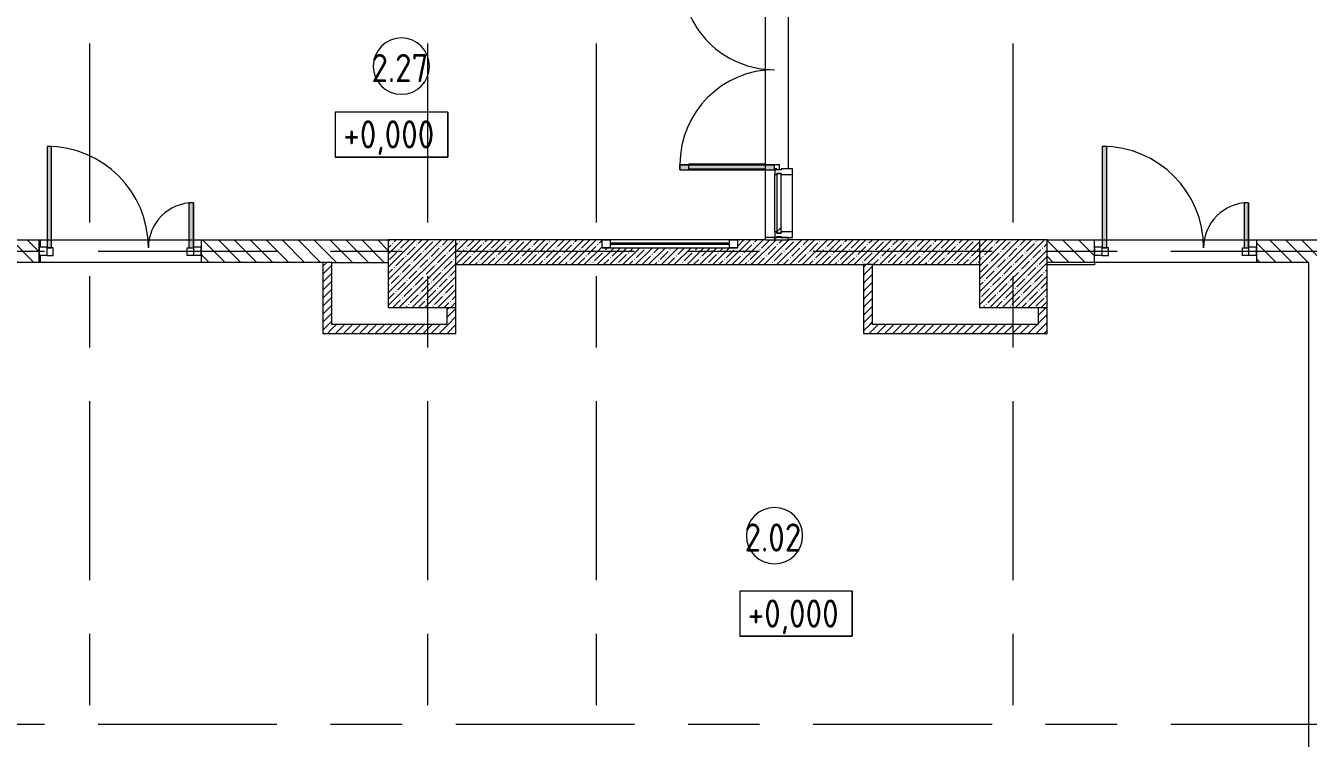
# Model space of a CAD drawing. Header units: millimetres. Extents: x -3129 to 197107, y -8553 to 29000.
# Drawn here: x 13440 to 24830, y 3475 to 9802 of the extents above; entities that cross this region are included whole.
import ezdxf

# ---------------------------------------------------------------- set-up
doc = ezdxf.new("R2010")
doc.units = ezdxf.units.MM
doc.linetypes.add('Осевая', pattern=[3175, 635, -476.25, 1587.5, -476.25])
for name, color, linetype, lineweight in [('A-AREA-IDEN', 7, 'Continuous', 9), ('A-GLAZ', 7, 'Continuous', 9), ('A-GLAZ-CURT', 7, 'Continuous', 9), ('A-GLAZ-CWMG', 7, 'Continuous', 9), ('A-WALL-1', 7, 'Continuous', 13), ('G-ANNO-DIMS', 7, 'Continuous', 9), ('I-WALL', 7, 'Continuous', 9), ('S-COLS', 7, 'Continuous', 9), ('Оси-2', 7, 'Осевая', 9)]:
    doc.layers.add(name, color=color, linetype=linetype, lineweight=lineweight)
for name, color, linetype, lineweight, true_color in [('A-DETL-GENF-1', 7, 'Continuous', 9, 0xaaaaaa), ('A-DETL-GENF-2', 7, 'Continuous', 9, 0xe2e2e2), ('A-DOOR-1', 7, 'Continuous', 9, 0xaaaaaa), ('A-DOOR-2', 7, 'Continuous', 9, 0xe2e2e2), ('A-FLOR-1', 7, 'Continuous', 9, 0xaaaaaa)]:
    doc.layers.add(name, color=color, linetype=linetype, lineweight=lineweight, true_color=true_color)
doc.styles.add('GOST Common', font='GOST_Common.ttf', dxfattribs={"width": 0.9, "height": 250})
pattern_1 = [(135, (0, 0), (-70.71068, -70.71068), [])]
pattern_2 = [(45, (0, 0), (-35.35534, 35.35534), [])]

# ---------------------------------------------------------------- blocks, each defined once
blk = doc.blocks.new('BSC_Колонна _Прямоугольная - 600х600-V53-План монтажа стен и перегородок 2 этажа  в осях 1-12')
at = {"layer": 'S-COLS'}
h = blk.add_hatch(dxfattribs=at)
h.set_pattern_fill('FP_67', color=256, style=0, pattern_type=2)
h.set_pattern_definition([(45, (-22210, -7600), (-57.02463, 57.02463), []), (45, (-22152.975, -7600), (-57.02463, 57.02463), [100.806, -20.161, 3.353, -16.808])])
h.paths.add_polyline_path([(-300, -300), (300, -300), (300, 300), (-300, 300)])
for p, q in [((300, 300), (-300, 300)), ((-300, 300), (-300, -300)), ((300, -300), (300, 300)), ((-300, -300), (300, -300))]:
    blk.add_line(p, q, dxfattribs=at)
blk = doc.blocks.new('BSC_Колонна _Прямоугольная - 600х600-V60-План монтажа стен и перегородок 2 этажа  в осях 1-12')
at = {"layer": 'S-COLS'}
h = blk.add_hatch(dxfattribs=at)
h.set_pattern_fill('FP_75', color=256, style=0, pattern_type=2)
h.set_pattern_definition([(45, (-16960, -7600), (-57.02463, 57.02463), []), (45, (-16902.975, -7600), (-57.02463, 57.02463), [100.806, -20.161, 3.353, -16.808])])
h.paths.add_polyline_path([(-300, -300), (300, -300), (300, 300), (-300, 300)])
for p, q in [((300, 300), (-300, 300)), ((-300, 300), (-300, -300)), ((300, -300), (300, 300)), ((-300, -300), (300, -300))]:
    blk.add_line(p, q, dxfattribs=at)
blk = doc.blocks.new('Прямоугольный импост - 50 x 70 мм-31927764-План монтажа стен и перегородок 2 этажа  в осях 1-12')
at = {"layer": 'A-GLAZ-CWMG'}
for p, q in [((-70, 35), (0, 35)), ((-70, -35), (-70, 35)), ((0, 35), (0, -35)), ((0, -35), (-70, -35))]:
    blk.add_line(p, q, dxfattribs=at)
blk = doc.blocks.new('Дверь_Витражная_остекление_ - ДВН_ДАО_Главный вход_1200 в свету Д-22 _п_-31928779-План монтажа стен и перегородок 2 этажа  в осях 1-12')
at = {"layer": 'A-DOOR-2'}
for points in [[(-610, 30), (-610, 930), (-650, 930), (-650, 30)], [(650, 30), (650, 430), (610, 430), (610, 30)]]:
    blk.add_hatch(color=256, dxfattribs=at).paths.add_polyline_path(points)
at = {"layer": 'A-DETL-GENF-1'}
for p, q in [((-610, 930), (-650, 930)), ((-650, 930), (-650, 35)), ((-610, 30), (-610, 930)), ((650, 430), (610, 430)), ((610, 430), (610, 30)), ((650, 35), (650, 430)), ((-650, 30), (-610, 30)), ((-595, 30), (-650, 30)), ((-595, -40), (-595, 30)), ((595, -40), (595, 30)), ((595, 30), (650, 30)), ((610, 30), (650, 30)), ((-650, -35), (-650, -40)), ((-650, -40), (-595, -40)), ((650, -40), (595, -40)), ((650, -35), (650, -40))]:
    blk.add_line(p, q, dxfattribs=at)
at = {"layer": 'A-DOOR-1'}
for p, q in [((-650, 930), (-650, 35)), ((650, 430), (650, 35))]:
    blk.add_line(p, q, dxfattribs=at)
for centre, radius, start, end in [((-650, 30), 900, 360, 90), ((650, 30), 400, 90, 180)]:
    blk.add_arc(centre, radius, start, end, dxfattribs=at)
blk = doc.blocks.new('Прямоугольный импост - 50 x 70 мм-31701779-План монтажа стен и перегородок 2 этажа  в осях 1-12')
at = {"layer": 'A-GLAZ-CWMG'}
for p, q in [((0, 35), (-70, 35)), ((-70, 35), (-70, -35)), ((0, -35), (0, 35)), ((-70, -35), (0, -35))]:
    blk.add_line(p, q, dxfattribs=at)
blk = doc.blocks.new('Прямоугольный импост - Импост структурный с накладкой - 160мм Темный-30756008-План монтажа стен и перегородок 2 этажа  в осях 1-12')
at = {"layer": 'A-GLAZ-CWMG'}
for p, q in [((-50, 0), (-50, 17)), ((-50, 17), (0, 17)), ((-40, 0), (-50, 0)), ((-40, -40), (-40, 0)), ((0, 0), (-10, 0)), ((-10, 0), (-10, -40)), ((0, 17), (0, 0)), ((-50, -140), (-50, -40)), ((-50, -40), (-40, -40)), ((-10, -40), (0, -40)), ((0, -40), (0, -140)), ((0, -140), (-50, -140))]:
    blk.add_line(p, q, dxfattribs=at)
blk = doc.blocks.new('Системная панель - Стекло - 40мм-32387061-План монтажа стен и перегородок 2 этажа  в осях 1-12')
at = {"layer": 'A-GLAZ-CURT'}
h = blk.add_hatch(dxfattribs=at)
h.set_pattern_fill('FP_90', color=256, style=0, pattern_type=2)
h.set_pattern_definition([(135, (8125.22, -20210), (-282.843, -282.843), [200, -600]), (135, (8225.22, -20410), (-282.843, -282.843), [600, -200]), (135, (8325.22, -20010), (-282.843, -282.843), [200, -600])])
h.paths.add_polyline_path([(265, 40), (-265, 40), (-265, 0), (265, 0)])
for p, q in [((265, 40), (-265, 40)), ((-265, 40), (-265, 0)), ((-265, 0), (265, 0)), ((265, 0), (265, 40))]:
    blk.add_line(p, q, dxfattribs=at)
blk = doc.blocks.new('Прямоугольный импост - Импост структурный с накладкой - 160мм Темный-32387059-План монтажа стен и перегородок 2 этажа  в осях 1-12')
at = {"layer": 'A-GLAZ-CWMG'}
for p, q in [((20093, 7970), (20093, 8480)), ((20250, 7970), (20250, 8480))]:
    blk.add_line(p, q, dxfattribs=at)
blk = doc.blocks.new('Прямоугольный импост - Импост структурный с накладкой - 160мм Темный-30755591-План монтажа стен и перегородок 2 этажа  в осях 1-12')
at = {"layer": 'A-GLAZ-CWMG'}
for p, q in [((-25, 0), (-25, 17)), ((-25, 17), (25, 17)), ((-15, 0), (-25, 0)), ((-15, -40), (-15, 0)), ((25, 0), (15, 0)), ((15, 0), (15, -40)), ((25, 17), (25, 0)), ((-25, -140), (-25, -40)), ((-25, -40), (-15, -40)), ((15, -40), (25, -40)), ((25, -40), (25, -140)), ((25, -140), (-25, -140))]:
    blk.add_line(p, q, dxfattribs=at)
blk = doc.blocks.new('Дверь_Витражная_остекление_ - ВВ-16 остекление-32390142-План монтажа стен и перегородок 2 этажа  в осях 1-12')
at = {"layer": 'A-DETL-GENF-2'}
for points in [[(-787.5, -56), (-787.5, -20), (-832.5, -20), (-832.5, -845), (-787.5, -845), (-787.5, -78.1)], [(882.5, -78.1), (882.5, -20), (837.5, -20), (837.5, -860), (882.5, -860)]]:
    blk.add_hatch(color=256, dxfattribs=at).paths.add_polyline_path(points)
at = {"layer": 'A-DETL-GENF-1'}
for p, q in [((-787.5, -20), (-832.5, -20)), ((-832.5, -845), (-832.5, -20)), ((-787.5, -20), (-832.5, -20)), ((-832.5, -20), (-832.5, -845)), ((-832.5, -100), (-787.5, -100)), ((-822.5, -765), (-822.5, -100)), ((-787.5, -845), (-787.5, -20)), ((-787.5, -845), (-787.5, -20)), ((-778.5, -765), (-778.5, -100)), ((828.5, -780), (828.5, -100)), ((837.5, -860), (837.5, -20)), ((837.5, -20), (837.5, -860)), ((882.5, -100), (837.5, -100)), ((872.5, -780), (872.5, -100)), ((882.5, -860), (882.5, -20)), ((882.5, -860), (882.5, -20)), ((-832.5, -765), (-787.5, -765)), ((882.5, -780), (837.5, -780)), ((-832.5, -845), (-787.5, -845)), ((-832.5, -845), (-787.5, -845)), ((882.5, -860), (837.5, -860)), ((837.5, -860), (882.5, -860))]:
    blk.add_line(p, q, dxfattribs=at)
at = {"layer": 'A-DOOR-1'}
for p, q in [((-882.5, 20), (-832.5, 20)), ((-882.5, -20), (-882.5, 20)), ((-832.5, 20), (-832.5, -20)), ((832.5, 20), (882.5, 20)), ((832.5, -20), (832.5, 20)), ((882.5, 20), (882.5, -20)), ((-832.5, -20), (-882.5, -20)), ((-832.5, -845), (-832.5, -20)), ((832.5, -860), (832.5, -20)), ((882.5, -20), (832.5, -20))]:
    blk.add_line(p, q, dxfattribs=at)
for centre, radius, start, end in [((-832.5, -20), 825, 270, 0), ((832.5, -20), 840, 180, 270)]:
    blk.add_arc(centre, radius, start, end, dxfattribs=at)
blk = doc.blocks.new('120_Окно_СКБ_1Ст - 120_Окно_СКБ_1Ст 400х1200 EI30-24228621-План монтажа стен и перегородок 2 этажа  в осях 1-12')
at = {"layer": 'A-GLAZ'}
for p, q in [((-600, 40), (-600, 110)), ((-600, 110), (-530, 110)), ((600, 110), (-600, 110)), ((-530, 40), (-600, 40)), ((-600, 40), (600, 40)), ((-530, 110), (-530, 40)), ((530, 80), (-530, 80)), ((530, 70), (-530, 70)), ((530, 40), (530, 110)), ((530, 110), (600, 110)), ((600, 40), (530, 40)), ((600, 110), (600, 40))]:
    blk.add_line(p, q, dxfattribs=at)
blk = doc.blocks.new('Марка_Помещения - Номер-25198446-План монтажа стен и перегородок 2 этажа  в осях 1-12')
at = {"layer": 'A-AREA-IDEN'}
for start, end in [(360, 180), (180, 360)]:
    blk.add_arc((0, 0), 2.5, start, end, dxfattribs=at)
blk = doc.blocks.new('Высотные отметки - 10х4_h_-17668695-План монтажа стен и перегородок 2 этажа  в осях 1-12')
at = {"layer": 'G-ANNO-DIMS'}
for p, q in [((-5, 4), (-5, 0)), ((5, 4), (-5, 4)), ((5, 4), (-5, 4)), ((-5, 4), (-5, 0)), ((5, 4), (5, 0)), ((5, 0), (5, 4)), ((5, 0), (-5, 0)), ((-5, 0), (5, 0))]:
    blk.add_line(p, q, dxfattribs=at)

msp = doc.modelspace()

# ---------------------------------------------------------------- hatches: boundary and pattern name
at = {"layer": 'I-WALL'}
h = msp.add_hatch(dxfattribs=at)
h.set_pattern_fill('FP_11', color=256, style=0, pattern_type=2)
h.set_pattern_definition(pattern_1)
h.paths.add_polyline_path([(20010, 7900), (20210, 7900), (20210, 7920), (20010, 7920)])
h.paths.add_polyline_path([(20197.7, 10880), (20210, 10880), (20210, 10900), (20010, 10900), (20010, 10880), (20031.9, 10880)])
h = msp.add_hatch(dxfattribs=at)
h.set_pattern_fill('FP_11', color=256, style=0, pattern_type=2)
h.set_pattern_definition(pattern_1)
h.paths.add_polyline_path([(16660, 7700), (16660, 7900), (14999.9, 7900), (14999.9, 7700), (16160, 7700)])
h.paths.add_polyline_path([(13559.9, 7700), (13559.9, 7900), (12760, 7900), (12760, 7700), (13399.8, 7700)])
h.paths.add_polyline_path([(12073.3, 7700), (12160, 7700), (12160, 7900), (11460, 7900), (11460, 7830), (10660, 7830), (10660, 7900), (8260, 7900), (8260, 7700), (10640, 7700)])
h.paths.add_polyline_path([(7430.8, 7700), (7660, 7700), (7660, 7900), (6530, 7900), (6530, 7700), (7099.2, 7700)])
h.paths.add_polyline_path([(4030, 7700), (4030, 7900), (3730, 7900), (3730, 7700), (3783.1, 7700)])
h = msp.add_hatch(dxfattribs=at)
h.set_pattern_fill('FP_15', color=256, style=0, pattern_type=2)
h.set_pattern_definition([(45, (0, 0), (-57.02463, 57.02463), []), (45, (57.025, 0), (-57.02463, 57.02463), [100.806, -20.161, 3.353, -16.808])])
h.paths.add_polyline_path([(21910, 7680), (21910, 7900), (19760, 7900), (19760, 7830), (18560, 7830), (18560, 7900), (17260, 7900), (17260, 7680), (21358.4, 7680)])
h = msp.add_hatch(dxfattribs=at)
h.set_pattern_fill('FP_11', color=256, style=0, pattern_type=2)
h.set_pattern_definition(pattern_1)
h.paths.add_polyline_path([(25030, 7700), (25560, 7700), (25560, 7900), (24370, 7900), (24370, 7700), (24830, 7700)])
h.paths.add_polyline_path([(22510, 7700), (22930, 7700), (22930, 7900), (22510, 7900)])
h = msp.add_hatch(dxfattribs=at)
h.set_pattern_fill('FP_39', color=256, style=0, pattern_type=2)
h.set_pattern_definition(pattern_2)
h.paths.add_polyline_path([(16160, 7070), (16160, 7700), (16080, 7700), (16080, 7070)])
h = msp.add_hatch(dxfattribs=at)
h.set_pattern_fill('FP_39', color=256, style=0, pattern_type=2)
h.set_pattern_definition(pattern_2)
h.paths.add_polyline_path([(20960, 7150), (20960, 7680), (20880, 7680), (20880, 7150)])
h = msp.add_hatch(dxfattribs=at)
h.set_pattern_fill('FP_39', color=256, style=0, pattern_type=2)
h.set_pattern_definition(pattern_2)
h.paths.add_polyline_path([(17260, 7150), (17260, 7300), (17180, 7300), (17180, 7150)])
h = msp.add_hatch(dxfattribs=at)
h.set_pattern_fill('FP_39', color=256, style=0, pattern_type=2)
h.set_pattern_definition(pattern_2)
h.paths.add_polyline_path([(22430, 7070), (22510, 7070), (22510, 7300), (22430, 7300), (22430, 7150)])
h = msp.add_hatch(dxfattribs=at)
h.set_pattern_fill('FP_39', color=256, style=0, pattern_type=2)
h.set_pattern_definition(pattern_2)
h.paths.add_polyline_path([(17260, 7070), (17260, 7150), (16160, 7150), (16160, 7070)])
h = msp.add_hatch(dxfattribs=at)
h.set_pattern_fill('FP_39', color=256, style=0, pattern_type=2)
h.set_pattern_definition(pattern_2)
h.paths.add_polyline_path([(20880, 7070), (22430, 7070), (22430, 7150), (20880, 7150)])

# ---------------------------------------------------------------- linework, layer by layer
at = {"layer": 'A-FLOR-1'}
for p, q in [((13569.3, 7900), (13569.3, 7835)), ((13569.3, 7765), (13569.3, 7700)), ((22930, 7679), (22510, 7679)), ((22930, 7700), (22930, 7679))]:
    msp.add_line(p, q, dxfattribs=at)
at = {"layer": 'A-WALL-1'}
for p, q in [((20010, 7900), (20210, 7900)), ((16160, 7700), (16080, 7700)), ((20960, 7680), (20880, 7680))]:
    msp.add_line(p, q, dxfattribs=at)
at = {"layer": 'I-WALL'}
for p, q in [((20010, 7900), (20010, 10900)), ((20210, 10275.4), (20210, 8530.4)), ((12760, 7900), (16660, 7900)), ((13559.9, 7700), (13559.9, 7900)), ((14999.9, 7900), (14999.9, 7700)), ((18560, 7900), (17260, 7900)), ((20010, 7900), (19760, 7900)), ((20210, 7920), (20010, 7920)), ((20210, 7900), (20210, 7920)), ((21910, 7900), (20210, 7900)), ((22510, 7900), (25560, 7900)), ((22930, 7700), (22930, 7900)), ((24370, 7900), (24370, 7700)), ((16080, 7700), (12760, 7700)), ((16080, 7700), (16080, 7070)), ((16160, 7700), (16660, 7700)), ((16160, 7150), (16160, 7700)), ((17260, 7680), (20880, 7680)), ((20880, 7680), (20880, 7070)), ((20960, 7150), (20960, 7680)), ((20960, 7680), (21910, 7680)), ((24830, 7700), (22510, 7700)), ((24830, 7700), (24830, 100)), ((17180, 7300), (17180, 7150)), ((17260, 7070), (17260, 7300)), ((22430, 7300), (22430, 7150)), ((22510, 7070), (22510, 7300)), ((16080, 7070), (17260, 7070)), ((17180, 7150), (16160, 7150)), ((20880, 7070), (22510, 7070)), ((22430, 7150), (20960, 7150))]:
    msp.add_line(p, q, dxfattribs=at)
at = {"layer": 'Оси-2'}
for p, q in [((14010, 593.7), (14010, 24898.1)), ((17010, 593.7), (17010, 24898.1)), ((18510, 593.7), (18510, 24898.1)), ((22210, 593.7), (22210, 24898.1)), ((272.4, 7800), (35990, 7800)), ((272.4, 3600), (35990, 3600))]:
    msp.add_line(p, q, dxfattribs=at)

# ---------------------------------------------------------------- block references
at = {"layer": 'A-AREA-IDEN', "xscale": 99.99999999999993, "yscale": 99.99999999999993, "zscale": 99.99999999999993}
for p in [(16776.6, 9442.1), (20089.7, 5274.2)]:
    msp.add_blockref('Марка_Помещения - Номер-25198446-План монтажа стен и перегородок 2 этажа  в осях 1-12', p, dxfattribs=at)
at = {"layer": 'A-DOOR-1', "rotation": 269.9999999999998}
msp.add_blockref('Дверь_Витражная_остекление_ - ВВ-16 остекление-32390142-План монтажа стен и перегородок 2 этажа  в осях 1-12', (20110, 9402.9), dxfattribs=at)
at = {"layer": 'A-DOOR-1'}
for p in [(14279.9, 7800), (23650, 7800)]:
    msp.add_blockref('Дверь_Витражная_остекление_ - ДВН_ДАО_Главный вход_1200 в свету Д-22 _п_-31928779-План монтажа стен и перегородок 2 этажа  в осях 1-12', p, dxfattribs=at)
at = {"layer": 'A-GLAZ'}
msp.add_blockref('120_Окно_СКБ_1Ст - 120_Окно_СКБ_1Ст 400х1200 EI30-24228621-План монтажа стен и перегородок 2 этажа  в осях 1-12', (19160, 7790), dxfattribs=at)
at = {"layer": 'A-GLAZ-CURT', "rotation": 269.9999999999997}
msp.add_blockref('Системная панель - Стекло - 40мм-32387061-План монтажа стен и перегородок 2 этажа  в осях 1-12', (20110, 8225.2), dxfattribs=at)
at = {"layer": 'A-GLAZ-CWMG', "extrusion": (0, 0, -1)}
for name, p, rotation in [('Прямоугольный импост - Импост структурный с накладкой - 160мм Темный-30755591-План монтажа стен и перегородок 2 этажа  в осях 1-12', (-20110, 8505.4), 270.0000000000002), ('Прямоугольный импост - Импост структурный с накладкой - 160мм Темный-30756008-План монтажа стен и перегородок 2 этажа  в осях 1-12', (-20110, 7920), 270.0000000000002), ('Прямоугольный импост - 50 x 70 мм-31927764-План монтажа стен и перегородок 2 этажа  в осях 1-12', (-14999.9, 7800), 180), ('Прямоугольный импост - 50 x 70 мм-31927764-План монтажа стен и перегородок 2 этажа  в осях 1-12', (-24370, 7800), 180)]:
    msp.add_blockref(name, p, dxfattribs=dict(at, rotation=rotation))
at = {"layer": 'A-GLAZ-CWMG'}
msp.add_blockref('Прямоугольный импост - Импост структурный с накладкой - 160мм Темный-32387059-План монтажа стен и перегородок 2 этажа  в осях 1-12', (0, 0), dxfattribs=at)
at = {"layer": 'A-GLAZ-CWMG', "rotation": 180}
for p in [(13559.9, 7800), (22930, 7800)]:
    msp.add_blockref('Прямоугольный импост - 50 x 70 мм-31701779-План монтажа стен и перегородок 2 этажа  в осях 1-12', p, dxfattribs=at)
at = {"layer": 'G-ANNO-DIMS', "xscale": 99.99999999999993, "yscale": 99.99999999999993, "zscale": 99.99999999999993}
for p in [(16690, 8634.7), (20280.7, 4380.8)]:
    msp.add_blockref('Высотные отметки - 10х4_h_-17668695-План монтажа стен и перегородок 2 этажа  в осях 1-12', p, dxfattribs=at)
at = {"layer": 'S-COLS'}
for name, p in [('BSC_Колонна _Прямоугольная - 600х600-V60-План монтажа стен и перегородок 2 этажа  в осях 1-12', (16960, 7600)), ('BSC_Колонна _Прямоугольная - 600х600-V53-План монтажа стен и перегородок 2 этажа  в осях 1-12', (22210, 7600))]:
    msp.add_blockref(name, p, dxfattribs=at)

# ---------------------------------------------------------------- texts
at = {"layer": 'A-AREA-IDEN', "char_height": 250, "width": 663.797, "attachment_point": 1, "style": 'GOST Common'}
for s, insert in [('2.27', (16510.9, 9550.6)), ('2.02', (19824, 5382.8))]:
    msp.add_mtext(s, dxfattribs=dict(at, insert=insert))
at = {"layer": 'G-ANNO-DIMS', "char_height": 250, "width": 1028.823, "attachment_point": 1, "line_spacing_factor": 1.022761, "style": 'GOST Common'}
for insert in [(16261.3, 8961.4), (19852, 4707.5)]:
    msp.add_mtext('+0,000', dxfattribs=dict(at, insert=insert))

doc.saveas('drawing.dxf')
